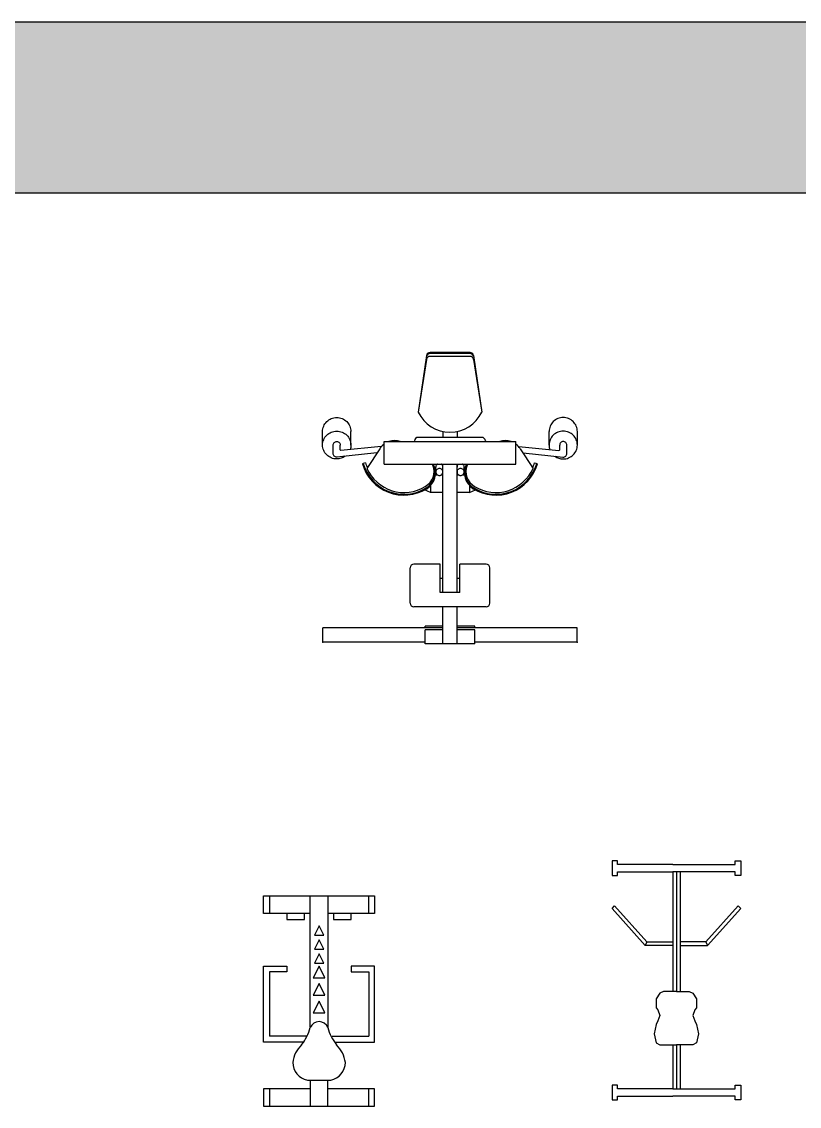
# Model space of a CAD drawing. Header units: millimetres. Extents: x 24547 to 62889, y 34568 to 56011.
# Drawn here: x 55349 to 58731, y 51296 to 56011 of the extents above; entities that cross this region are included whole.
import ezdxf

# ---------------------------------------------------------------- set-up
doc = ezdxf.new("R2010")
doc.units = ezdxf.units.MM
doc.layers.add('www.cad-blocks.net', color=7, linetype='Continuous')

# ---------------------------------------------------------------- blocks, each defined once
blk = doc.blocks.new('A$C187B5C8F')
at = {"ltscale": 300}
for p, q in [((30, 1300), (0, 1300)), ((0, 1300), (0, 1220)), ((30, 1280), (30, 1300)), ((670, 1300), (700, 1300)), ((670, 1280), (670, 1300)), ((700, 1300), (700, 1220)), ((330, 1280), (30, 1280)), ((30, 1240), (330, 1240)), ((30, 1220), (30, 1240)), ((330, 1280), (670, 1280)), ((330, 1240), (330, 590)), ((670, 1240), (330, 1240)), ((350, 1240), (350, 590)), ((370, 1240), (370, 590)), ((670, 1220), (670, 1240)), ((0, 1220), (30, 1220)), ((700, 1220), (670, 1220)), ((0, 1040), (14.3, 1054.2)), ((180, 840), (0, 1040)), ((14.3, 1054.2), (190, 860)), ((685.7, 1054.2), (510, 860)), ((520, 840), (700, 1040)), ((700, 1040), (685.7, 1054.2)), ((190, 860), (180, 840)), ((330, 840), (180, 840)), ((190, 860), (330, 860)), ((330, 860), (330, 840)), ((370, 860), (370, 840)), ((510, 860), (370, 860)), ((370, 840), (520, 840)), ((510, 860), (520, 840)), ((280, 590), (260, 580)), ((350, 590), (280, 590)), ((350, 590), (420, 590)), ((420, 590), (440, 580)), ((260, 580), (240, 550)), ((240, 550), (240, 500)), ((440, 580), (460, 550)), ((460, 550), (460, 500)), ((240, 500), (250, 490)), ((250, 490), (260, 460)), ((450, 490), (440, 460)), ((460, 500), (450, 490)), ((250, 430), (240, 410)), ((260, 460), (250, 430)), ((440, 460), (450, 430)), ((450, 430), (460, 410)), ((240, 410), (230, 360)), ((230, 360), (240, 310)), ((460, 410), (470, 360)), ((470, 360), (460, 310)), ((240, 310), (260, 300)), ((260, 300), (350, 300)), ((330, 300), (330, 60)), ((440, 300), (350, 300)), ((350, 300), (350, 60)), ((370, 300), (370, 60)), ((460, 310), (440, 300)), ((30, 80), (0, 80)), ((0, 80), (0, 0)), ((30, 60), (30, 80)), ((330, 60), (30, 60)), ((330, 60), (670, 60)), ((670, 80), (700, 80)), ((670, 60), (670, 80)), ((700, 80), (700, 0)), ((30, 20), (330, 20)), ((30, 0), (30, 20)), ((670, 20), (330, 20)), ((670, 0), (670, 20)), ((0, 0), (30, 0)), ((700, 0), (670, 0))]:
    blk.add_line(p, q, dxfattribs=at)
blk = doc.blocks.new('aparato 013')
at = {"linetype": 'Continuous'}
for p, q in [((-24.13, 45.72), (-3.81, 45.72)), ((-24.13, 38.1), (-24.13, 45.72)), ((-21.59, 45.72), (-21.59, 38.1)), ((-3.81, -11.36777), (-3.81, 45.72)), ((-3.81, 45.72), (3.81, 45.72)), ((3.81, 45.72), (3.81, -11.519916)), ((3.81, 45.72), (24.13, 45.72)), ((21.59, 38.1), (21.59, 45.72)), ((24.13, 45.72), (24.13, 38.1)), ((-3.81, 38.1), (-24.13, 38.1)), ((-13.97, 38.1), (-13.97, 35.56)), ((-6.35, 35.56), (-6.35, 38.1)), ((24.13, 38.1), (3.81, 38.1)), ((6.35, 38.1), (6.35, 35.56)), ((13.97, 35.56), (13.97, 38.1)), ((-13.97, 35.56), (-6.35, 35.56)), ((6.35, 35.56), (13.97, 35.56)), ((-24.13, 15.24), (-13.97, 15.24)), ((-24.13, -17.78), (-24.13, 15.24)), ((-13.97, 15.24), (-13.97, 12.7)), ((13.97, 15.24), (13.97, 12.7)), ((24.13, 15.24), (13.97, 15.24)), ((24.13, -17.78), (24.13, 15.24)), ((-13.97, 12.7), (-21.59, 12.7)), ((-21.59, 12.7), (-21.59, -15.24)), ((13.97, 12.7), (21.59, 12.7)), ((21.59, 12.7), (21.59, -15.24)), ((-6.475222, -17.78), (-24.13, -17.78)), ((-5.291836, -15.24), (-21.59, -15.24)), ((5.751068, -15.24), (21.59, -15.24)), ((6.9342, -17.78), (24.13, -17.78)), ((-5.08, -34.29), (5.08, -34.29)), ((-3.81, -34.29), (-3.81, -45.72)), ((3.81, -45.72), (3.81, -34.29)), ((-24.13, -38.1), (-24.13, -45.72)), ((-3.81, -38.1), (-24.13, -38.1)), ((-21.59, -38.1), (-21.59, -45.72)), ((24.13, -38.1), (3.81, -38.1)), ((21.59, -45.72), (21.59, -38.1)), ((24.13, -45.72), (24.13, -38.1)), ((-24.13, -45.72), (-3.81, -45.72)), ((-3.81, -45.72), (3.81, -45.72)), ((3.81, -45.72), (24.13, -45.72))]:
    blk.add_line(p, q, dxfattribs=at)
for points in [[(0, 32.766254), (-2.032, 28.702), (2.032, 28.702)], [(0, 26.67), (-2.032, 22.606254), (2.032, 22.606254)], [(0, 20.574), (-2.032, 16.51), (2.032, 16.51)], [(0, 15.24), (-2.54, 10.16), (2.54, 10.16)], [(0, 7.62), (-2.54, 2.54), (2.54, 2.54)], [(0, 0), (-2.54, -5.08), (2.54, -5.08)]]:
    blk.add_lwpolyline(points, close=True, dxfattribs=at)
for centre, radius, start, end in [((0, -13.0175), 4.1275, 22.61987, 157.3801), ((-23.924768, -6.135116), 20.79988, 321.6175, 345.2525), ((-23.924768, -6.135116), 20.79988, 321.6175, 345.2524), ((23.924514, -6.135116), 20.79988, 194.7476, 218.3825), ((1.06299, -28.153868), 12.580971, 133.6443, 173.2256), ((-1.063244, -28.153868), 12.580991, 6.774486, 46.35562), ((-3.684778, -26.671016), 7.745476, 179.9906, 259.6205), ((3.684524, -26.671016), 7.745476, 280.3795, 0.00938944)]:
    blk.add_arc(centre, radius, start, end, dxfattribs=at)
blk = doc.blocks.new('A$C32A90515')
at = {"linetype": 'Continuous'}
for p, q in [((452.1, 1253.8), (415.6, 1007)), ((452.1, 1236.6), (415.6, 1007)), ((640.7, 1266.8), (467.2, 1266.8)), ((640.7, 1262.1), (467.2, 1262.1)), ((640.7, 1249.6), (467.2, 1249.6)), ((655.9, 1253.8), (692.3, 1007)), ((655.9, 1236.6), (692.3, 1007)), ((0, 864.3), (0, 923.1)), ((123, 864.3), (123, 923.1)), ((692.3, 897.5), (415.6, 897.5)), ((523.2, 923.4), (523.2, 897.5)), ((584.7, 923.4), (584.7, 897.5)), ((985, 864.3), (985, 923.1)), ((1107.9, 864.3), (1107.9, 923.1)), ((45.9, 827.2), (46.1, 864.3)), ((76.6, 843.8), (76.9, 864.3)), ((255.2, 857.4), (79.9, 840)), ((267.7, 879.4), (840.2, 879.4)), ((267.7, 781.5), (267.7, 879.4)), ((400.3, 882.2), (400.3, 879.4)), ((707.7, 882.2), (707.7, 879.4)), ((840.2, 781.5), (840.2, 879.4)), ((852.7, 857.4), (1028, 840)), ((1031.3, 843.8), (1031.1, 864.3)), ((1062, 827.2), (1061.8, 864.3)), ((236.3, 829.8), (62.4, 812.1)), ((248.5, 848.5), (192.7, 762.7)), ((248.5, 848.5), (192.7, 762.7)), ((859.5, 848.5), (915.2, 762.7)), ((871.6, 829.8), (1045.5, 812.1)), ((173.3, 782.4), (177, 783.5)), ((187, 786.4), (177, 783.5)), ((267.7, 781.5), (840.2, 781.5)), ((492.5, 748.4), (492.5, 769.8)), ((492.5, 748.1), (492.5, 769.4)), ((523.2, 222.9), (523.2, 781.5)), ((584.7, 222.9), (584.7, 781.5)), ((615.4, 748.4), (615.4, 769.8)), ((920.9, 786.4), (931, 783.5)), ((934.6, 782.4), (931, 783.5)), ((501.2, 733.8), (490.7, 733.8)), ((523.2, 733.8), (514.5, 733.8)), ((593.4, 733.8), (584.7, 733.8)), ((617.3, 733.8), (606.7, 733.8)), ((469.4, 658.1), (443.4, 669)), ((469.4, 688), (469.4, 658.1)), ((638.5, 688), (638.5, 658.1)), ((638.5, 658.1), (664.5, 669)), ((523.2, 658.1), (469.4, 658.1)), ((638.5, 658.1), (584.7, 658.1)), ((381, 176.8), (381, 330.5)), ((511.7, 345.8), (396.4, 345.8)), ((511.7, 222.9), (511.7, 345.8)), ((596.2, 222.9), (596.2, 345.8)), ((711.5, 345.8), (596.2, 345.8)), ((726.9, 176.8), (726.9, 330.5)), ((523.2, 284.4), (511.7, 284.4)), ((596.2, 284.4), (584.7, 284.4)), ((596.2, 222.9), (511.7, 222.9)), ((711.5, 161.4), (396.4, 161.4)), ((523.2, 0), (523.2, 161.4)), ((584.7, 0), (584.7, 161.4)), ((523.2, 69.2), (0.6, 69.2)), ((0.6, 7.7), (0.6, 69.2)), ((446.4, 69.2), (446.4, 76.9)), ((523.2, 76.9), (446.4, 76.9)), ((523.2, 61.5), (446.4, 61.5)), ((446.4, 0), (446.4, 61.5)), ((661.6, 76.9), (584.7, 76.9)), ((1107.3, 69.2), (584.7, 69.2)), ((661.6, 61.5), (584.7, 61.5)), ((661.6, 69.2), (661.6, 76.9)), ((661.6, 0), (661.6, 61.5)), ((1107.3, 7.7), (1107.3, 69.2)), ((446.4, 7.7), (0.6, 7.7)), ((1107.3, 7.7), (661.6, 7.7)), ((661.6, 0), (446.4, 0))]:
    blk.add_line(p, q, dxfattribs=at)
for points in [[(0, 923, -0.00024), (0, 923, -0.099865), (4.7, 946.2, -0.09905), (18, 965.9, -0.097918), (37.9, 979, -0.097133), (61.5, 983.6, -0.097133), (85.1, 979, -0.097918), (105, 965.9, -0.09905), (118.3, 946.2, -0.099865), (123, 923, -0.00024), (123, 923, -0.09905)], [(1107.9, 923, 0.00024), (1107.9, 923, 0.099865), (1103.3, 946.2, 0.09905), (1089.9, 965.9, 0.097918), (1070, 979, 0.097133), (1046.4, 983.6, 0.097133), (1022.9, 979, 0.097918), (1003, 965.9, 0.09905), (989.6, 946.2, 0.099865), (985, 923, 0.00024), (985, 923, 0.09905)], [(61.5, 803.8, -0.097133), (37.9, 808.4, -0.097918), (18, 821.5, -0.09905), (4.7, 841.2, -0.099865), (0, 864.3, -0.099865), (4.7, 887.5, -0.09905), (18, 907.1, -0.097918), (37.9, 920.3, -0.097133), (61.5, 924.9, -0.097133), (85.1, 920.3, -0.097918), (105, 907.1, -0.09905), (118.3, 887.5, -0.099865), (123, 864.3, -0.087619), (119.4, 843.9, -0.004991)], [(1046.4, 803.8, 0.097133), (1070, 808.4, 0.097918), (1089.9, 821.5, 0.09905), (1103.3, 841.2, 0.099865), (1107.9, 864.3, 0.099865), (1103.3, 887.5, 0.09905), (1089.9, 907.1, 0.097918), (1070, 920.3, 0.097133), (1046.4, 924.9, 0.097133), (1022.9, 920.3, 0.097918), (1003, 907.1, 0.09905), (989.6, 887.5, 0.099865), (985, 864.3, 0.087619), (988.6, 843.9, 0.004991)], [(46.1, 864.3, -0.099865), (47.3, 870.1, -0.09905), (50.6, 875, -0.097918), (55.6, 878.3, -0.097133), (61.5, 879.5, -0.097133), (67.4, 878.3, -0.097918), (72.4, 875, -0.09905), (75.7, 870.1, -0.099865), (76.9, 864.3, -0.099865)], [(1061.8, 864.3, 0.099865), (1060.6, 870.1, 0.09905), (1057.3, 875, 0.097918), (1052.3, 878.3, 0.097133), (1046.4, 879.5, 0.097133), (1040.5, 878.3, 0.097918), (1035.6, 875, 0.09905), (1032.2, 870.1, 0.099865), (1031.1, 864.3, 0.099865)], [(63, 812.2, -0.126182), (55.4, 813.2, -0.097918), (50.4, 816.5, -0.09905), (47.1, 821.4, -0.099865), (45.9, 827.2, -0.099865)], [(98.2, 815.8, -0.158751), (61.5, 803.8, -0.097133)], [(1009.7, 815.8, 0.158751), (1046.4, 803.8, 0.097133)], [(1044.9, 812.2, 0.126182), (1052.6, 813.2, 0.097918), (1057.5, 816.5, 0.09905), (1060.9, 821.4, 0.099865), (1062, 827.2, 0.099865)], [(499.5, 781.5, 0.052605), (497, 779.5, 0.099131), (493.6, 774.6, 0.10007), (492.4, 768.8, 0.010843), (492.5, 768.1, 0.099131)], [(523.2, 767.8, 0.017128), (523.3, 768.8, 0.10007), (522.1, 774.6, 0.099131), (518.7, 779.5, 0.052605), (516.2, 781.5, 0.096933)], [(591.7, 781.5, 0.052605), (589.2, 779.5, 0.099131), (585.8, 774.6, 0.10007), (584.7, 768.8, 0.017128), (584.7, 767.8, 0.099131)], [(615.4, 767.8, 0.016605), (615.5, 768.8, 0.10007), (614.3, 774.6, 0.099131), (611, 779.5, 0.052605), (608.4, 781.5, 0.096933)]]:
    blk.add_lwpolyline(points, format="xyb", dxfattribs=at)
for points in [[(507.8, 732.3, 0.096933), (513.8, 733.4, 0.097832), (518.7, 736.7, 0.099131), (522.1, 741.6, 0.10007), (523.3, 747.4, 0.10007), (522.1, 753.2, 0.099131), (518.7, 758.1, 0.097832), (513.8, 761.4, 0.096933), (507.8, 762.6, 0.096933), (501.9, 761.4, 0.097832), (497, 758.1, 0.099131), (493.6, 753.2, 0.10007), (492.4, 747.4, 0.10007), (493.6, 741.6, 0.099131), (497, 736.7, 0.097832), (501.9, 733.4, 0.096933)], [(600.1, 732.3, 0.096933), (606, 733.4, 0.097832), (611, 736.7, 0.099131), (614.3, 741.6, 0.10007), (615.5, 747.4, 0.10007), (614.3, 753.2, 0.099131), (611, 758.1, 0.097832), (606, 761.4, 0.096933), (600.1, 762.6, 0.096933), (594.2, 761.4, 0.097832), (589.2, 758.1, 0.099131), (585.8, 753.2, 0.10007), (584.7, 747.4, 0.10007), (585.8, 741.6, 0.099131), (589.2, 736.7, 0.097832), (594.2, 733.4, 0.096933)]]:
    blk.add_lwpolyline(points, format="xyb", close=True, dxfattribs=at)
for centre, radius, start, end in [((467.2, 1251.4), 15.4, 90, 171.3112), ((467.2, 1246.7), 15.4, 90, 171.3112), ((467.2, 1234.3), 15.4, 90, 171.3112), ((640.7, 1251.4), 15.4, 8.6888, 90), ((640.7, 1246.7), 15.4, 8.6888, 90), ((640.7, 1234.3), 15.4, 8.6888, 90), ((554, 1074), 153.7, 205.8419, 334.1581), ((415.6, 882.2), 15.4, 90, 180), ((692.3, 882.2), 15.4, 0, 90), ((312.9, 806.6), 76.9, 126.0415, 146.9721), ((312.9, 806.6), 76.9, 71.4258, 108.5742), ((795, 806.6), 76.9, 71.4258, 108.5742), ((795, 806.6), 76.9, 33.0279, 53.9585), ((80.5, 843.8), 3.84, 180, 261.8422), ((1027.4, 843.8), 3.84, 278.1578, 0), ((354.1, 834.8), 188.3, 196.1474, 301.5952), ((354.1, 834.8), 184.4, 196.1332, 301.5952), ((354.1, 834.8), 174, 196.1332, 203.4536), ((354.1, 834.8), 176.8, 204.0514, 301.5952), ((409.8, 749.5), 75, 299.5247, 20.9751), ((410.5, 743.1), 76.9, 301.5952, 29.9523), ((410.5, 743.1), 80.7, 301.5952, 28.3922), ((697.4, 743.1), 80.7, 151.6078, 238.4048), ((697.4, 743.1), 76.9, 150.0477, 238.4048), ((698.1, 749.5), 75, 159.0249, 240.4753), ((753.8, 834.8), 188.3, 238.4048, 343.8526), ((753.8, 834.8), 184.4, 238.4048, 343.8668), ((753.8, 834.8), 176.8, 238.4048, 335.9486), ((753.8, 834.8), 174, 336.5464, 343.8668), ((396.4, 330.5), 15.4, 90, 180), ((711.5, 330.5), 15.4, 0, 90), ((396.4, 176.8), 15.4, 180, 270), ((711.5, 176.8), 15.4, 270, 0)]:
    blk.add_arc(centre, radius, start, end, dxfattribs=at)
for p in [(640.7, 1266.8), (0.6, 7.7), (1107.3, 7.7), (1107.3, 7.7)]:
    blk.add_point(p, dxfattribs=at)
blk = doc.blocks.new('FORMAT')
at = {"layer": 'www.cad-blocks.net', "true_color": 0x546d8e}
h = blk.add_hatch(color=155, dxfattribs=at)
h.set_gradient(color1=(68, 68, 68), color2=(84, 109, 142), tint=1)
h.paths.add_polyline_path([(62888.5, 55267), (62888.5, 56010.9), (28248.9, 56010.9), (28248.9, 55267)])
at = {"layer": 'www.cad-blocks.net', "color": 155, "true_color": 0x546d8e}
for p, q in [((28248.9, 56010.9), (62888.5, 56010.9)), ((28248.9, 55267), (62888.5, 55267)), ((28248.9, 55267), (62888.5, 55267))]:
    blk.add_line(p, q, dxfattribs=at)

msp = doc.modelspace()

# ---------------------------------------------------------------- block references
for name, p in [('FORMAT', (0, 0)), ('A$C32A90515', (56657.9, 53306.1))]:
    msp.add_blockref(name, p)
for name, p, xscale, yscale, zscale in [('A$C187B5C8F', (57916.4, 51323), 0.8, 0.8, 0.8), ('aparato 013', (56642.5, 51752.7), 10, 10, 10)]:
    msp.add_blockref(name, p, dxfattribs=dict(xscale=xscale, yscale=yscale, zscale=zscale))

doc.saveas('drawing.dxf')
